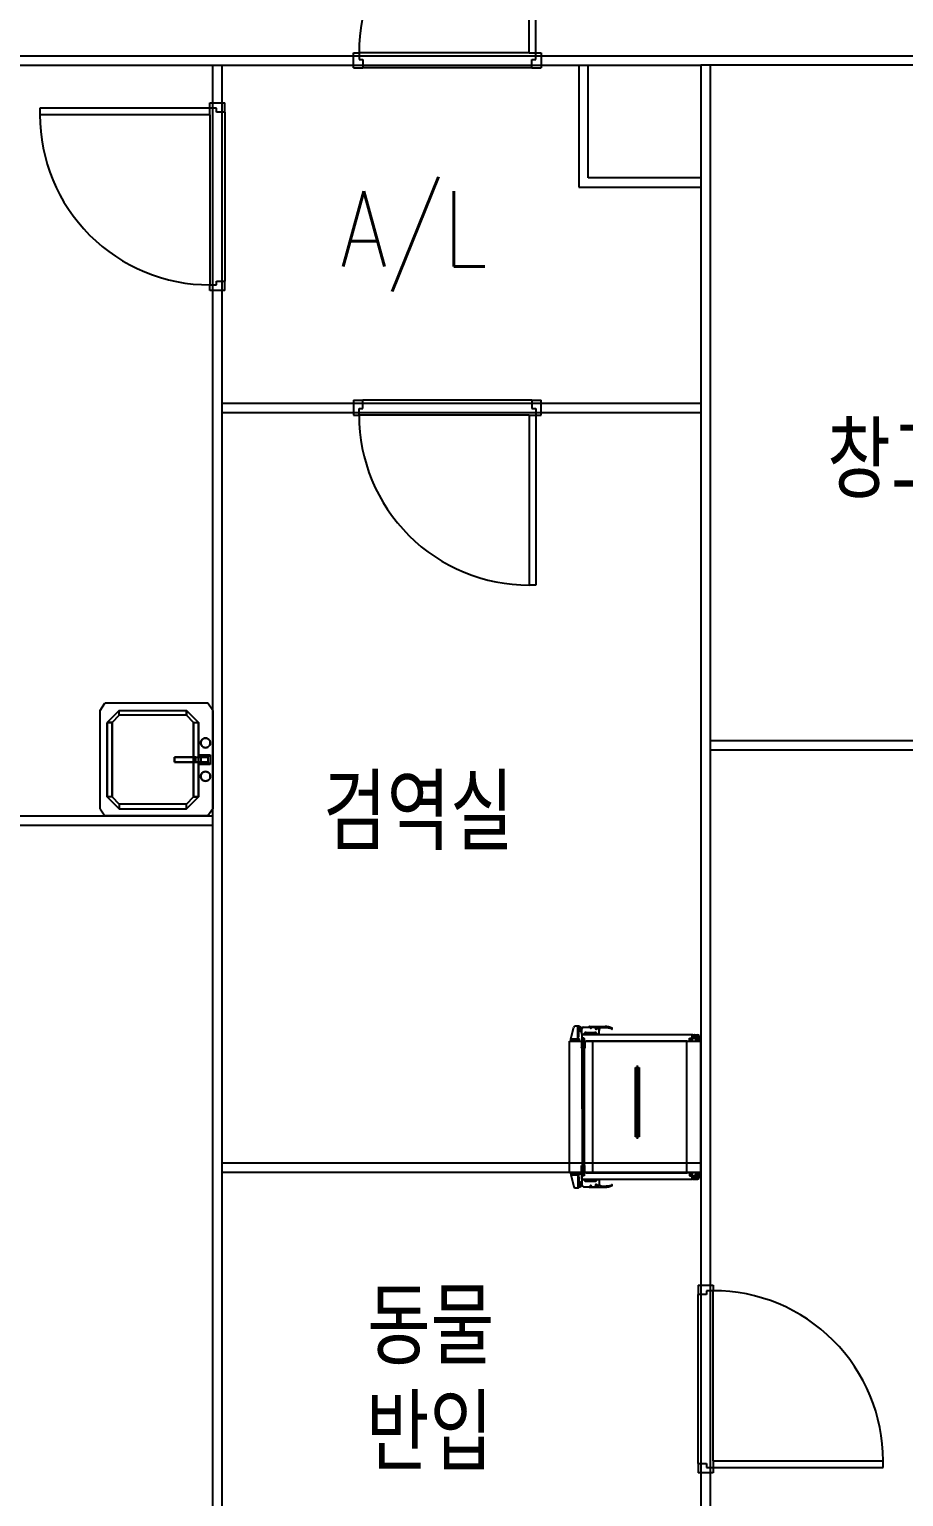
# Model space of a CAD drawing. Header units: millimetres. Extents: x 592430 to 684586, y -483905 to -416366.
# Drawn here: x 657756 to 662413, y -442585 to -434768 of the extents above; entities that cross this region are included whole.
import ezdxf

# ---------------------------------------------------------------- set-up
doc = ezdxf.new("R2010")
doc.units = ezdxf.units.MM
doc.header["$LTSCALE"] = 500
doc.layers.add('동물실', color=9, linetype='Continuous')
doc.styles.add('GHD', font='simple.shx', dxfattribs={"bigfont": 'whgtxt.shx'})

# ---------------------------------------------------------------- blocks, each defined once
blk = doc.blocks.new('SINK')
at = {"layer": '동물실'}
for p, q in [((0, 261.9), (25.4, 300)), ((0, 261.9), (0, -261.9)), ((25.4, 300), (574.6, 300)), ((76.4, 198.2), (140.1, 261.9)), ((140.1, 261.9), (76.4, 198.2)), ((140.1, 236.4), (101.8, 198.2)), ((101.8, 198.2), (140.1, 236.4)), ((498.2, 261.9), (140.1, 261.9)), ((140.1, 261.9), (140.1, 236.4)), ((498.2, 261.9), (140.1, 261.9)), ((140.1, 236.4), (140.1, 261.9)), ((140.1, 236.4), (498.2, 236.4)), ((140.1, 236.4), (498.2, 236.4)), ((498.2, 261.9), (561.9, 198.2)), ((498.2, 236.4), (498.2, 261.9)), ((498.2, 261.9), (561.9, 198.2)), ((498.2, 236.4), (498.2, 261.9)), ((498.2, 236.4), (536.4, 198.2)), ((536.4, 198.2), (498.2, 236.4)), ((600, 261.9), (574.6, 300)), ((600, -261.9), (600, 261.9)), ((76.4, -198.2), (76.4, 198.2)), ((101.8, 198.2), (76.4, 198.2)), ((76.4, 198.2), (76.4, -198.2)), ((101.8, 198.2), (76.4, 198.2)), ((101.8, 198.2), (101.8, -198.2)), ((101.8, -198.2), (101.8, 198.2)), ((536.4, -198.2), (536.4, 198.2)), ((561.9, 198.2), (536.4, 198.2)), ((536.4, 198.2), (536.4, -198.2)), ((536.4, 198.2), (561.9, 198.2)), ((561.9, 198.2), (561.9, -198.2)), ((561.9, -198.2), (561.9, 198.2)), ((12.8, 89.1), (13.6, 95.6)), ((13.6, 95.6), (12.8, 89.1)), ((12.8, 89.1), (13.6, 95.6)), ((13.6, 95.6), (12.8, 89.1)), ((13.6, 82.5), (12.8, 89.1)), ((12.8, 89.1), (13.6, 82.5)), ((13.6, 82.5), (12.8, 89.1)), ((12.8, 89.1), (13.6, 82.5)), ((13.6, 95.6), (16.2, 101.8)), ((16.2, 101.8), (13.6, 95.6)), ((13.6, 95.6), (16.2, 101.8)), ((16.2, 101.8), (13.6, 95.6)), ((16.2, 76.3), (13.6, 82.5)), ((13.6, 82.5), (16.2, 76.3)), ((16.2, 76.3), (13.6, 82.5)), ((13.6, 82.5), (16.2, 76.3)), ((16.2, 101.8), (20.2, 107.1)), ((20.2, 107.1), (16.2, 101.8)), ((16.2, 101.8), (20.2, 107.1)), ((20.2, 107.1), (16.2, 101.8)), ((20.2, 107.1), (25.4, 111.1)), ((25.4, 111.1), (20.2, 107.1)), ((20.2, 107.1), (25.4, 111.1)), ((25.4, 111.1), (20.2, 107.1)), ((25.4, 111.1), (31.6, 113.7)), ((31.6, 113.7), (25.4, 111.1)), ((25.4, 111.1), (31.6, 113.7)), ((31.6, 113.7), (25.4, 111.1)), ((31.6, 113.7), (38.2, 114.5)), ((38.2, 114.5), (31.6, 113.7)), ((31.6, 113.7), (38.2, 114.5)), ((38.2, 114.5), (31.6, 113.7)), ((38.2, 114.5), (44.8, 113.7)), ((44.8, 113.7), (38.2, 114.5)), ((38.2, 114.5), (44.8, 113.7)), ((44.8, 113.7), (38.2, 114.5)), ((44.8, 113.7), (51, 111.1)), ((51, 111.1), (44.8, 113.7)), ((44.8, 113.7), (51, 111.1)), ((51, 111.1), (44.8, 113.7)), ((51, 111.1), (56.2, 107.1)), ((56.2, 107.1), (51, 111.1)), ((51, 111.1), (56.2, 107.1)), ((56.2, 107.1), (51, 111.1)), ((56.2, 107.1), (60.2, 101.8)), ((60.2, 101.8), (56.2, 107.1)), ((56.2, 107.1), (60.2, 101.8)), ((60.2, 101.8), (56.2, 107.1)), ((60.2, 101.8), (62.8, 95.6)), ((62.8, 95.6), (60.2, 101.8)), ((60.2, 101.8), (62.8, 95.6)), ((62.8, 95.6), (60.2, 101.8)), ((62.8, 82.5), (60.2, 76.3)), ((60.2, 76.3), (62.8, 82.5)), ((62.8, 82.5), (60.2, 76.3)), ((60.2, 76.3), (62.8, 82.5)), ((62.8, 95.6), (63.6, 89.1)), ((63.6, 89.1), (62.8, 95.6)), ((62.8, 95.6), (63.6, 89.1)), ((63.6, 89.1), (62.8, 95.6)), ((63.6, 89.1), (62.8, 82.5)), ((62.8, 82.5), (63.6, 89.1)), ((63.6, 89.1), (62.8, 82.5)), ((62.8, 82.5), (63.6, 89.1)), ((25.4, 12.8), (12.8, 25.4)), ((12.8, 25.4), (12.8, -25.4)), ((76.4, 25.4), (12.8, 25.4)), ((25.4, 12.8), (12.8, 25.4)), ((20.2, 71.1), (16.2, 76.3)), ((16.2, 76.3), (20.2, 71.1)), ((20.2, 71.1), (16.2, 76.3)), ((16.2, 76.3), (20.2, 71.1)), ((25.4, 67.1), (20.2, 71.1)), ((20.2, 71.1), (25.4, 67.1)), ((25.4, 67.1), (20.2, 71.1)), ((20.2, 71.1), (25.4, 67.1)), ((31.6, 64.5), (25.4, 67.1)), ((25.4, 67.1), (31.6, 64.5)), ((31.6, 64.5), (25.4, 67.1)), ((25.4, 67.1), (31.6, 64.5)), ((25.4, 12.8), (25.4, -12.8)), ((89.1, 12.8), (25.4, 12.8)), ((25.4, 12.8), (25.4, -12.8)), ((25.4, 12.8), (63.6, 12.8)), ((89.1, 12.8), (25.4, 12.8)), ((38.2, 63.6), (31.6, 64.5)), ((31.6, 64.5), (38.2, 63.6)), ((38.2, 63.6), (31.6, 64.5)), ((31.6, 64.5), (38.2, 63.6)), ((38.2, 63.6), (44.8, 64.5)), ((44.8, 64.5), (38.2, 63.6)), ((38.2, 63.6), (44.8, 64.5)), ((44.8, 64.5), (38.2, 63.6)), ((51, 67.1), (44.8, 64.5)), ((44.8, 64.5), (51, 67.1)), ((51, 67.1), (44.8, 64.5)), ((44.8, 64.5), (51, 67.1)), ((56.2, 71.1), (51, 67.1)), ((51, 67.1), (56.2, 71.1)), ((56.2, 71.1), (51, 67.1)), ((51, 67.1), (56.2, 71.1)), ((60.2, 76.3), (56.2, 71.1)), ((56.2, 71.1), (60.2, 76.3)), ((60.2, 76.3), (56.2, 71.1)), ((56.2, 71.1), (60.2, 76.3)), ((76.4, 25.4), (63.6, 12.8)), ((63.6, 12.8), (76.4, 25.4)), ((63.6, 12.8), (63.6, -12.8)), ((101.8, 12.8), (63.6, 12.8)), ((63.6, 12.8), (63.6, -12.8)), ((101.8, 12.8), (63.6, 12.8)), ((76.4, -25.4), (76.4, 25.4)), ((89.1, 12.8), (203.6, 12.8)), ((89.1, -12.8), (89.1, 12.8)), ((89.1, -12.8), (89.1, 12.8)), ((89.1, 12.8), (101.8, 12.8)), ((101.8, 12.8), (89.1, 12.8)), ((89.1, 12.8), (203.6, 12.8)), ((101.8, 12.8), (203.6, 12.8)), ((101.8, 12.8), (101.8, -12.8)), ((101.8, -12.8), (101.8, 12.8)), ((203.6, 12.8), (101.8, 12.8)), ((203.6, 12.8), (203.6, -12.8)), ((203.6, 12.8), (203.6, -12.8)), ((203.6, -12.8), (203.6, 12.8)), ((203.6, 12.8), (203.6, -12.8)), ((25.4, -12.8), (12.8, -25.4)), ((25.4, -12.8), (12.8, -25.4)), ((12.8, -25.4), (76.4, -25.4)), ((13.6, -82.5), (16.2, -76.3)), ((16.2, -76.3), (13.6, -82.5)), ((13.6, -82.5), (16.2, -76.3)), ((16.2, -76.3), (13.6, -82.5)), ((16.2, -76.3), (20.2, -71.1)), ((20.2, -71.1), (16.2, -76.3)), ((16.2, -76.3), (20.2, -71.1)), ((20.2, -71.1), (16.2, -76.3)), ((20.2, -71.1), (25.4, -67.1)), ((25.4, -67.1), (20.2, -71.1)), ((20.2, -71.1), (25.4, -67.1)), ((25.4, -67.1), (20.2, -71.1)), ((25.4, -12.8), (89.1, -12.8)), ((25.4, -12.8), (63.6, -12.8)), ((89.1, -12.8), (25.4, -12.8)), ((25.4, -67.1), (31.6, -64.5)), ((31.6, -64.5), (25.4, -67.1)), ((25.4, -67.1), (31.6, -64.5)), ((31.6, -64.5), (25.4, -67.1)), ((31.6, -64.5), (38.2, -63.6)), ((38.2, -63.6), (31.6, -64.5)), ((31.6, -64.5), (38.2, -63.6)), ((38.2, -63.6), (31.6, -64.5)), ((38.2, -63.6), (44.8, -64.5)), ((44.8, -64.5), (38.2, -63.6)), ((38.2, -63.6), (44.8, -64.5)), ((44.8, -64.5), (38.2, -63.6)), ((44.8, -64.5), (51, -67.1)), ((51, -67.1), (44.8, -64.5)), ((44.8, -64.5), (51, -67.1)), ((51, -67.1), (44.8, -64.5)), ((51, -67.1), (56.2, -71.1)), ((56.2, -71.1), (51, -67.1)), ((51, -67.1), (56.2, -71.1)), ((56.2, -71.1), (51, -67.1)), ((56.2, -71.1), (60.2, -76.3)), ((60.2, -76.3), (56.2, -71.1)), ((56.2, -71.1), (60.2, -76.3)), ((60.2, -76.3), (56.2, -71.1)), ((60.2, -76.3), (62.8, -82.5)), ((62.8, -82.5), (60.2, -76.3)), ((60.2, -76.3), (62.8, -82.5)), ((62.8, -82.5), (60.2, -76.3)), ((63.6, -12.8), (76.4, -25.4)), ((76.4, -25.4), (63.6, -12.8)), ((63.6, -12.8), (101.8, -12.8)), ((63.6, -12.8), (101.8, -12.8)), ((203.6, -12.8), (89.1, -12.8)), ((101.8, -12.8), (89.1, -12.8)), ((89.1, -12.8), (203.6, -12.8)), ((101.8, -12.8), (89.1, -12.8)), ((203.6, -12.8), (101.8, -12.8)), ((203.6, -12.8), (101.8, -12.8)), ((12.8, -89.1), (13.6, -82.5)), ((13.6, -82.5), (12.8, -89.1)), ((12.8, -89.1), (13.6, -82.5)), ((13.6, -82.5), (12.8, -89.1)), ((13.6, -95.6), (12.8, -89.1)), ((12.8, -89.1), (13.6, -95.6)), ((13.6, -95.6), (12.8, -89.1)), ((12.8, -89.1), (13.6, -95.6)), ((16.2, -101.8), (13.6, -95.6)), ((13.6, -95.6), (16.2, -101.8)), ((16.2, -101.8), (13.6, -95.6)), ((13.6, -95.6), (16.2, -101.8)), ((20.2, -107.1), (16.2, -101.8)), ((16.2, -101.8), (20.2, -107.1)), ((20.2, -107.1), (16.2, -101.8)), ((16.2, -101.8), (20.2, -107.1)), ((25.4, -111.1), (20.2, -107.1)), ((20.2, -107.1), (25.4, -111.1)), ((25.4, -111.1), (20.2, -107.1)), ((20.2, -107.1), (25.4, -111.1)), ((31.6, -113.7), (25.4, -111.1)), ((25.4, -111.1), (31.6, -113.7)), ((31.6, -113.7), (25.4, -111.1)), ((25.4, -111.1), (31.6, -113.7)), ((38.2, -114.5), (31.6, -113.7)), ((31.6, -113.7), (38.2, -114.5)), ((38.2, -114.5), (31.6, -113.7)), ((31.6, -113.7), (38.2, -114.5)), ((44.8, -113.7), (38.2, -114.5)), ((38.2, -114.5), (44.8, -113.7)), ((44.8, -113.7), (38.2, -114.5)), ((38.2, -114.5), (44.8, -113.7)), ((51, -111.1), (44.8, -113.7)), ((44.8, -113.7), (51, -111.1)), ((51, -111.1), (44.8, -113.7)), ((44.8, -113.7), (51, -111.1)), ((56.2, -107.1), (51, -111.1)), ((51, -111.1), (56.2, -107.1)), ((56.2, -107.1), (51, -111.1)), ((51, -111.1), (56.2, -107.1)), ((60.2, -101.8), (56.2, -107.1)), ((56.2, -107.1), (60.2, -101.8)), ((60.2, -101.8), (56.2, -107.1)), ((56.2, -107.1), (60.2, -101.8)), ((62.8, -95.6), (60.2, -101.8)), ((60.2, -101.8), (62.8, -95.6)), ((62.8, -95.6), (60.2, -101.8)), ((60.2, -101.8), (62.8, -95.6)), ((62.8, -82.5), (63.6, -89.1)), ((62.8, -82.5), (63.6, -89.1)), ((63.6, -89.1), (62.8, -82.5)), ((62.8, -82.5), (63.6, -89.1)), ((63.6, -89.1), (62.8, -95.6)), ((62.8, -95.6), (63.6, -89.1)), ((63.6, -89.1), (62.8, -95.6)), ((62.8, -95.6), (63.6, -89.1)), ((140.1, -261.9), (76.4, -198.2)), ((76.4, -198.2), (101.8, -198.2)), ((76.4, -198.2), (140.1, -261.9)), ((101.8, -198.2), (76.4, -198.2)), ((101.8, -198.2), (140.1, -236.4)), ((140.1, -236.4), (101.8, -198.2)), ((561.9, -198.2), (498.2, -261.9)), ((498.2, -236.4), (536.4, -198.2)), ((498.2, -261.9), (561.9, -198.2)), ((536.4, -198.2), (498.2, -236.4)), ((536.4, -198.2), (561.9, -198.2)), ((536.4, -198.2), (561.9, -198.2)), ((0, -261.9), (25.4, -300)), ((25.4, -300), (574.6, -300)), ((140.1, -236.4), (498.2, -236.4)), ((140.1, -261.9), (140.1, -236.4)), ((140.1, -236.4), (498.2, -236.4)), ((140.1, -261.9), (140.1, -236.4)), ((498.2, -261.9), (140.1, -261.9)), ((498.2, -261.9), (140.1, -261.9)), ((498.2, -236.4), (498.2, -261.9)), ((498.2, -236.4), (498.2, -261.9)), ((600, -261.9), (574.6, -300))]:
    blk.add_line(p, q, dxfattribs=at)

msp = doc.modelspace()

# ---------------------------------------------------------------- linework, layer by layer
at = {"layer": '동물실', "color": 251}
for p, q in [((660418.2, -434893.5), (660418.2, -433988.2)), ((660453.4, -434893.5), (660453.4, -433988.2)), ((651482.8, -434908.5), (676532.8, -434908.5)), ((659482.8, -434893.5), (659512.1, -434893.5)), ((659482.8, -434973.5), (659482.8, -434893.5)), ((659482.8, -434958.5), (659482.8, -434908.5)), ((659512.1, -434893.5), (659512.1, -434929.3)), ((660418.2, -434893.5), (659512.1, -434893.5)), ((659512.1, -434929.3), (659532.6, -434929.3)), ((659512.1, -434929.3), (659532.6, -434929.3)), ((659532.6, -434929.3), (659532.6, -434973.5)), ((660418.2, -434893.5), (660453.4, -434893.5)), ((660432.9, -434929.3), (660453.4, -434929.3)), ((660432.9, -434973.5), (660432.9, -434929.3)), ((660453.4, -434893.5), (660482.8, -434893.5)), ((660453.4, -434929.3), (660453.4, -434893.5)), ((660482.8, -434893.5), (660482.8, -434973.5)), ((660482.8, -434908.5), (660482.8, -434958.5)), ((660482.8, -434908.5), (660482.8, -434958.5)), ((651432.8, -434958.5), (661332.8, -434958.5)), ((658732.8, -447248.5), (658732.8, -434958.5)), ((658782.8, -447248.5), (658782.8, -434958.5)), ((659482.8, -434973.5), (659532.6, -434973.5)), ((660432.9, -434973.5), (659532.6, -434973.5)), ((660432.9, -434973.5), (660482.8, -434973.5)), ((660682.8, -434958.5), (660682.8, -435608.5)), ((660732.8, -434958.5), (661332.8, -434958.5)), ((660732.8, -435558.5), (660732.8, -434958.5)), ((660732.8, -434958.5), (661332.8, -434958.5)), ((660732.8, -435558.5), (660732.8, -434958.5)), ((661082.8, -434958.5), (661082.8, -434958.5)), ((661132.8, -434958.5), (661132.8, -434958.5)), ((661132.8, -434958.5), (661132.8, -434958.5)), ((663832.8, -434958.5), (661332.8, -434958.5)), ((661332.8, -434958.5), (661332.8, -435558.5)), ((661382.8, -434958.5), (661382.8, -447408.5)), ((658717.8, -435187.8), (657812.5, -435187.8)), ((657812.5, -435187.8), (657812.5, -435223.1)), ((658717.8, -435187.8), (658717.8, -435158.5)), ((658717.8, -435158.5), (658797.8, -435158.5)), ((658753.6, -435187.8), (658717.8, -435187.8)), ((658717.8, -435223.1), (658717.8, -435187.8)), ((658732.8, -435158.5), (658782.8, -435158.5)), ((658732.8, -435158.5), (658782.8, -435158.5)), ((658753.6, -435208.3), (658753.6, -435187.8)), ((658797.8, -435208.3), (658797.8, -435158.5)), ((658717.8, -435223.1), (657812.5, -435223.1)), ((658717.8, -435223.1), (658717.8, -436129.1)), ((658797.8, -435208.3), (658753.6, -435208.3)), ((658797.8, -435208.3), (658797.8, -436108.6)), ((661332.8, -435558.5), (660732.8, -435558.5)), ((661332.8, -435558.5), (660732.8, -435558.5)), ((661332.8, -435558.5), (661332.8, -447408.5)), ((660682.8, -435608.5), (661332.8, -435608.5)), ((658753.6, -436108.6), (658797.8, -436108.6)), ((658753.6, -436129.1), (658753.6, -436108.6)), ((658753.6, -436129.1), (658753.6, -436108.6)), ((658797.8, -436158.5), (658797.8, -436108.6)), ((658717.8, -436129.1), (658753.6, -436129.1)), ((658717.8, -436158.5), (658717.8, -436129.1)), ((658797.8, -436158.5), (658717.8, -436158.5)), ((658782.8, -436158.5), (658732.8, -436158.5)), ((659482.8, -436743.5), (659482.8, -436823.5)), ((659482.8, -436743.5), (659532.6, -436743.5)), ((659532.6, -436787.6), (659532.6, -436743.5)), ((660432.9, -436743.5), (659532.6, -436743.5)), ((660432.9, -436743.5), (660432.9, -436787.6)), ((660432.9, -436743.5), (660482.8, -436743.5)), ((660482.8, -436823.5), (660482.8, -436743.5)), ((658782.8, -436758.5), (661332.8, -436758.5)), ((658782.8, -436808.5), (661332.8, -436808.5)), ((659482.8, -436758.5), (659482.8, -436808.5)), ((659482.8, -436823.5), (659512.1, -436823.5)), ((659512.1, -436787.6), (659532.6, -436787.6)), ((659512.1, -436823.5), (659512.1, -436787.6)), ((659512.1, -436787.6), (659532.6, -436787.6)), ((660418.2, -436823.5), (659512.1, -436823.5)), ((660418.2, -436823.5), (660418.2, -437728.7)), ((660418.2, -436823.5), (660453.4, -436823.5)), ((660432.9, -436787.6), (660453.4, -436787.6)), ((660453.4, -436787.6), (660453.4, -436823.5)), ((660453.4, -436823.5), (660482.8, -436823.5)), ((660453.4, -436823.5), (660453.4, -437728.7)), ((660482.8, -436808.5), (660482.8, -436758.5)), ((660482.8, -436808.5), (660482.8, -436758.5)), ((660453.4, -437728.7), (660418.2, -437728.7)), ((661332.8, -438583.5), (661332.8, -447408.5)), ((663832.8, -438558.5), (661382.8, -438558.5)), ((663832.8, -438608.5), (661382.8, -438608.5)), ((655332.8, -438958.5), (658732.8, -438958.5)), ((655332.8, -439008.5), (658732.8, -439008.5)), ((660639.4, -440145.9), (660655.7, -440084.2)), ((660662.6, -440077.3), (660678.1, -440077.3)), ((660678.1, -440146.2), (660678.1, -440077.3)), ((660678.1, -440092.4), (660678.1, -440078.2)), ((660679, -440077.4), (660680.6, -440077.4)), ((660679, -440093.3), (660689.4, -440093.3)), ((660681.1, -440077.4), (660692.2, -440084.8)), ((660682.8, -440137.7), (660682.8, -440093.3)), ((660687.5, -440095.9), (660687.5, -440099.7)), ((660698.8, -440095.9), (660687.5, -440095.9)), ((660698.8, -440120.7), (660698.8, -440092.4)), ((660698.8, -440110.1), (660698.8, -440110.1)), ((660708.3, -440083), (660780.9, -440083)), ((660721.5, -440112.2), (660767.7, -440112.2)), ((660727.2, -440114.1), (660725.3, -440112.2)), ((660729, -440123.1), (660729, -440110.1)), ((660730.9, -440114.1), (660732.8, -440112.2)), ((660739.4, -440080.1), (660822.3, -440080.1)), ((660743.2, -440087.7), (660750.7, -440087.7)), ((660747, -440083.9), (660747, -440091.4)), ((660761.1, -440114.1), (660759.2, -440112.2)), ((660763, -440123.1), (660763, -440110.1)), ((660764.9, -440114.1), (660766.8, -440112.2)), ((660769.6, -440092.4), (660780.9, -440092.4)), ((660775.3, -440086.7), (660775.3, -440098.1)), ((660790.4, -440120.7), (660790.4, -440092.4)), ((660839.2, -440087.8), (660854.2, -440090.8)), ((660854.2, -440090.8), (660859.4, -440091.5)), ((660860.4, -440090.4), (660860.3, -440089.9)), ((660632.8, -440158.5), (661332.8, -440158.5)), ((660632.8, -440858.5), (660632.8, -440158.5)), ((660639.4, -440146.2), (660685.6, -440146.2)), ((660639.4, -440157.4), (660639.4, -440146.3)), ((660639.4, -440157.4), (660685.6, -440157.4)), ((660646.9, -440149), (660644.1, -440146.2)), ((660646.9, -440149), (660650.7, -440149)), ((660646.9, -440157.4), (660646.9, -440149)), ((660648.8, -440160.8), (660648.8, -440143.2)), ((660650.7, -440149), (660653.5, -440146.2)), ((660650.7, -440157.4), (660650.7, -440149)), ((660666.7, -440157.4), (660666.7, -440146.2)), ((660674.3, -440149.1), (660671.5, -440146.3)), ((660674.3, -440149.1), (660678.1, -440149.1)), ((660674.3, -440157.4), (660674.3, -440149.1)), ((660676.2, -440160.4), (660676.2, -440143.2)), ((660678.1, -440137.7), (660682.8, -440137.7)), ((660678.1, -440149.1), (660680.9, -440146.3)), ((660678.1, -440157.4), (660678.1, -440149.1)), ((660685.6, -440157.4), (660685.6, -440146.2)), ((660696.4, -440196.2), (660715.3, -440158.5)), ((660696.4, -440158.5), (660715.3, -440196.2)), ((660696.4, -440158.5), (660696.4, -440196.2)), ((660698.8, -440120.7), (660790.4, -440120.7)), ((660698.8, -440123.5), (661285.6, -440123.5)), ((660698.8, -440123.5), (660698.8, -440156.6)), ((660711.9, -440141.7), (660698.8, -440141.7)), ((660700, -440156.6), (660698.8, -440156.6)), ((660700, -440157.9), (660700, -440143.3)), ((660700, -440143.3), (660710.6, -440143.3)), ((660710.6, -440157.9), (660700, -440157.9)), ((660700.5, -440150.6), (660700.2, -440150.5)), ((660700.5, -440150.6), (660700.2, -440150.9)), ((660700.4, -440145.1), (660700.4, -440145.1)), ((660700.4, -440157), (660700.4, -440157)), ((660700.7, -440154.4), (660700.5, -440155)), ((660701.2, -440154.7), (660700.5, -440155)), ((660701.2, -440154.7), (660700.7, -440154.4)), ((660700.7, -440158.5), (660719.6, -440158.5)), ((660700.7, -440158.5), (660719.6, -440158.5)), ((660700.8, -440151.4), (660700.8, -440151.4)), ((660701.2, -440147), (660701.2, -440147)), ((660701.8, -440157.7), (660701.2, -440157.6)), ((660701.2, -440157.6), (660701.3, -440157.9)), ((660701.3, -440148.4), (660701.3, -440148.4)), ((660701.3, -440153.1), (660701.3, -440153.1)), ((660701.4, -440144.9), (660701.4, -440144.9)), ((660701.8, -440157.7), (660701.6, -440157.9)), ((660702.3, -440155), (660702.3, -440155)), ((660702.5, -440156.9), (660702.5, -440156.9)), ((660703, -440147.6), (660702.8, -440148.1)), ((660703.5, -440147.9), (660702.8, -440148.1)), ((660703.5, -440147.9), (660703, -440147.6)), ((660703.3, -440143.3), (660703.2, -440143.4)), ((660703.2, -440143.3), (660703.2, -440143.4)), ((660703.2, -440148.3), (660703.2, -440148.3)), ((660703.8, -440144.6), (660703.8, -440144.6)), ((660704, -440148.4), (660704, -440148.4)), ((660704.3, -440153.3), (660704.4, -440154.2)), ((660705.2, -440153.4), (660704.3, -440153.3)), ((660705.2, -440153.4), (660704.4, -440154.2)), ((660704.6, -440157.4), (660704.6, -440157.4)), ((660704.7, -440154.2), (660704.7, -440154.2)), ((660704.8, -440151.1), (660704.8, -440151.1)), ((660704.8, -440151.3), (660704.8, -440151.3)), ((660704.9, -440147.9), (660704.9, -440147.9)), ((660705, -440143.5), (660705, -440143.5)), ((660705.1, -440144.8), (660705.1, -440144.8)), ((660706, -440144), (660705.4, -440144)), ((660705.4, -440144), (660705.5, -440144.6)), ((660706, -440144), (660705.5, -440144.6)), ((660705.8, -440198.5), (660705.8, -440154.9)), ((660705.9, -440144.1), (660705.9, -440144.1)), ((660705.9, -440154.5), (660705.9, -440154.5)), ((660705.9, -440156.1), (660705.9, -440156.1)), ((660706.2, -440147.3), (660706.2, -440147.3)), ((660706.3, -440150.4), (660706.3, -440150.4)), ((660706.4, -440153.4), (660706.4, -440153.4)), ((660707.3, -440151.1), (660706.7, -440151.1)), ((660706.7, -440151.1), (660706.8, -440151.7)), ((660707.3, -440151.1), (660706.8, -440151.7)), ((660707.3, -440147.6), (660707.3, -440147.6)), ((660707.5, -440157.1), (660707.5, -440157.1)), ((660708.2, -440148.5), (660708.2, -440148.5)), ((660708.2, -440154.2), (660708.2, -440154.2)), ((660708.4, -440150.8), (660708.4, -440150.8)), ((660708.7, -440151.4), (660708.5, -440151.9)), ((660709.1, -440151.7), (660708.5, -440151.9)), ((660709.1, -440151.7), (660708.7, -440151.4)), ((660709.4, -440156.8), (660709.4, -440156.8)), ((660709.5, -440147.4), (660709.5, -440147.4)), ((660709.5, -440153.6), (660709.5, -440153.6)), ((660709.6, -440150.5), (660709.6, -440150.5)), ((660709.7, -440143.8), (660709.7, -440143.8)), ((660709.7, -440147.3), (660709.7, -440147.3)), ((660709.8, -440144.2), (660709.8, -440144.2)), ((660710.1, -440143.7), (660710.1, -440143.7)), ((660710.6, -440143.3), (660710.6, -440157.9)), ((660710.7, -440150.5), (660710.7, -440150.5)), ((660710.8, -440145), (660710.8, -440145.1)), ((660710.8, -440145.1), (660710.8, -440145.1)), ((660711.9, -440156.5), (660711.9, -440141.7)), ((660715.3, -440158.5), (660715.3, -440196.2)), ((660722.4, -440156.6), (661259.8, -440156.6)), ((660727.2, -440114.1), (660730.9, -440114.1)), ((660727.2, -440120.7), (660727.2, -440114.1)), ((660730.9, -440120.7), (660730.9, -440114.1)), ((660757.8, -440858.5), (660757.8, -440158.5)), ((660761.1, -440114.1), (660764.9, -440114.1)), ((660761.1, -440120.7), (660761.1, -440114.1)), ((660764.9, -440120.7), (660764.9, -440114.1)), ((661257.8, -440858.5), (661257.8, -440158.5)), ((661272.5, -440156.5), (661272.5, -440141.7)), ((661272.5, -440141.7), (661285.6, -440141.7)), ((661273.8, -440143.3), (661273.8, -440157.9)), ((661284.4, -440143.3), (661273.8, -440143.3)), ((661273.8, -440145), (661273.9, -440145.1)), ((661273.8, -440145.1), (661273.9, -440145.1)), ((661273.8, -440157.9), (661284.4, -440157.9)), ((661273.9, -440150.5), (661273.9, -440150.5)), ((661274.5, -440143.7), (661274.5, -440143.7)), ((661274.8, -440144.2), (661274.8, -440144.2)), ((661274.9, -440143.8), (661274.9, -440143.8)), ((661274.9, -440147.3), (661274.9, -440147.3)), ((661275, -440150.5), (661275, -440150.5)), ((661275.1, -440147.4), (661275.1, -440147.4)), ((661275.1, -440153.6), (661275.1, -440153.6)), ((661275.3, -440156.8), (661275.3, -440156.8)), ((661275.5, -440151.7), (661276, -440151.4)), ((661275.5, -440151.7), (661276.2, -440151.9)), ((661276, -440151.4), (661276.2, -440151.9)), ((661276.3, -440150.8), (661276.3, -440150.8)), ((661276.4, -440148.5), (661276.4, -440148.5)), ((661276.4, -440154.2), (661276.4, -440154.2)), ((661277.1, -440157.1), (661277.1, -440157.1)), ((661277.4, -440147.6), (661277.4, -440147.6)), ((661277.4, -440151.1), (661277.8, -440151.7)), ((661277.4, -440151.1), (661277.9, -440151.1)), ((661277.9, -440151.1), (661277.8, -440151.7)), ((661278.3, -440153.4), (661278.3, -440153.4)), ((661278.4, -440147.3), (661278.4, -440147.3)), ((661278.4, -440150.4), (661278.4, -440150.4)), ((661278.7, -440144), (661279.1, -440144.6)), ((661278.7, -440144), (661279.2, -440144)), ((661278.7, -440144.1), (661278.7, -440144.1)), ((661278.7, -440154.5), (661278.7, -440154.5)), ((661278.7, -440156.1), (661278.7, -440156.1)), ((661279.2, -440144), (661279.1, -440144.6)), ((661279.5, -440153.4), (661280.3, -440153.3)), ((661279.5, -440153.4), (661280.2, -440154.2)), ((661279.6, -440143.5), (661279.6, -440143.5)), ((661279.6, -440144.8), (661279.6, -440144.8)), ((661279.7, -440147.9), (661279.7, -440147.9)), ((661279.8, -440151.1), (661279.8, -440151.1)), ((661279.8, -440151.3), (661279.8, -440151.3)), ((661279.9, -440154.2), (661279.9, -440154.2)), ((661280, -440157.4), (661280, -440157.4)), ((661280.3, -440153.3), (661280.2, -440154.2)), ((661280.6, -440148.4), (661280.6, -440148.4)), ((661280.8, -440144.6), (661280.8, -440144.6)), ((661281.1, -440147.9), (661281.6, -440147.6)), ((661281.1, -440147.9), (661281.8, -440148.1)), ((661281.3, -440143.3), (661281.4, -440143.4)), ((661281.5, -440143.3), (661281.4, -440143.4)), ((661281.5, -440148.3), (661281.5, -440148.3)), ((661281.6, -440147.6), (661281.8, -440148.1)), ((661282.1, -440156.9), (661282.1, -440156.9)), ((661282.3, -440155), (661282.3, -440155)), ((661282.8, -440157.7), (661283.4, -440157.6)), ((661282.8, -440157.7), (661283, -440157.9)), ((661283.2, -440144.9), (661283.2, -440144.9)), ((661283.3, -440148.4), (661283.3, -440148.4)), ((661283.3, -440153.1), (661283.3, -440153.1)), ((661283.4, -440157.6), (661283.3, -440157.9)), ((661283.4, -440154.7), (661283.9, -440154.4)), ((661283.4, -440154.7), (661284.1, -440155)), ((661283.5, -440147), (661283.5, -440147)), ((661283.9, -440151.4), (661283.9, -440151.4)), ((661283.9, -440154.4), (661284.1, -440155)), ((661284.1, -440150.6), (661284.4, -440150.5)), ((661284.1, -440150.6), (661284.4, -440150.9)), ((661284.2, -440145.1), (661284.2, -440145.1)), ((661284.2, -440157), (661284.2, -440157)), ((661284.4, -440157.9), (661284.4, -440143.3)), ((661284.4, -440156.6), (661285.6, -440156.6)), ((661285.6, -440123.5), (661285.6, -440156.6)), ((661286.6, -440140), (661286.6, -440126.8)), ((661294.2, -440131.1), (661286.6, -440131.1)), ((661301.8, -440133.4), (661286.6, -440133.4)), ((661294.2, -440135.8), (661286.6, -440135.8)), ((661289.5, -440124), (661314.9, -440124)), ((661289.5, -440142.9), (661314.9, -440142.9)), ((661294.2, -440145.7), (661294.2, -440121.6)), ((661294.2, -440131.1), (661296.1, -440128.7)), ((661294.2, -440135.8), (661294.2, -440131.1)), ((661294.2, -440135.8), (661296.1, -440138.2)), ((661296.1, -440138.2), (661296.1, -440128.7)), ((661300.8, -440128.7), (661296.1, -440128.7)), ((661300.8, -440138.2), (661296.1, -440138.2)), ((661300.8, -440140), (661300.8, -440126.8)), ((661300.8, -440127.8), (661300.8, -440138.2)), ((661300.8, -440139.1), (661300.8, -440128.7)), ((661313.1, -440133.4), (661304.6, -440133.4)), ((661305.5, -440133.4), (661305.5, -440142.8)), ((661305.5, -440142.8), (661305.5, -440150.4)), ((661305.5, -440154.2), (661305.5, -440150.4)), ((661308.3, -440147.6), (661321.5, -440147.6)), ((661308.3, -440157), (661321.5, -440157)), ((661310.2, -440147.6), (661310.2, -440152.3)), ((661310.2, -440152.3), (661319.7, -440152.3)), ((661312.6, -440154.2), (661310.2, -440152.3)), ((661312.6, -440154.2), (661317.3, -440154.2)), ((661312.6, -440154.2), (661312.6, -440157)), ((661314, -440133.4), (661315.9, -440133.4)), ((661314.9, -440131.5), (661314.9, -440123.1)), ((661314.9, -440124), (661314.9, -440124)), ((661314.9, -440132.5), (661314.9, -440134.4)), ((661314.9, -440135.3), (661314.9, -440143.8)), ((661314.9, -440146.6), (661314.9, -440158.2)), ((661316.8, -440133.4), (661325.3, -440133.4)), ((661317.3, -440154.2), (661319.7, -440152.3)), ((661317.3, -440154.2), (661317.3, -440157)), ((661319.7, -440147.6), (661319.7, -440152.3)), ((661324.4, -440150.4), (661324.4, -440133.4)), ((661324.4, -440133.4), (661324.4, -440133.4)), ((661324.4, -440154.2), (661324.4, -440150.4)), ((661332.8, -440858.5), (661332.8, -440158.5)), ((660696.4, -440196.2), (660715.3, -440196.2)), ((660701, -440196.2), (660701, -440820.7)), ((660701, -440518.7), (660701, -440196.2)), ((660710.6, -440196.2), (660710.6, -440820.7)), ((660710.6, -440518.7), (660710.6, -440196.2)), ((660985.2, -440668.3), (660985.2, -440298.6)), ((660985.2, -440298.6), (661003.7, -440298.6)), ((660985.2, -440311.5), (661003.7, -440311.5)), ((660988.4, -440652.2), (660988.4, -440314.7)), ((660988.4, -440314.7), (661000.5, -440314.7)), ((660994.4, -440678.9), (660994.4, -440288)), ((661000.5, -440314.7), (661000.5, -440652.2)), ((661003.7, -440298.6), (661003.7, -440668.3)), ((661003.7, -440655.4), (660985.2, -440655.4)), ((661000.5, -440652.2), (660988.4, -440652.2)), ((661003.7, -440668.3), (660985.2, -440668.3)), ((661332.8, -440808.5), (658782.8, -440808.5)), ((661332.8, -440858.5), (658782.8, -440858.5)), ((660632.8, -440858.5), (661332.8, -440858.5)), ((660639.4, -440859.5), (660685.6, -440859.5)), ((660639.4, -440859.5), (660639.4, -440870.6)), ((660639.4, -440870.7), (660685.6, -440870.7)), ((660639.4, -440871), (660655.7, -440932.7)), ((660646.9, -440867.9), (660644.1, -440870.7)), ((660646.9, -440859.5), (660646.9, -440867.9)), ((660646.9, -440867.9), (660650.7, -440867.9)), ((660648.8, -440856.1), (660648.8, -440873.7)), ((660650.7, -440859.5), (660650.7, -440867.9)), ((660650.7, -440867.9), (660653.5, -440870.7)), ((660666.7, -440859.5), (660666.7, -440870.7)), ((660674.3, -440867.8), (660671.5, -440870.6)), ((660674.3, -440859.5), (660674.3, -440867.8)), ((660674.3, -440867.8), (660678.1, -440867.8)), ((660676.2, -440856.5), (660676.2, -440873.7)), ((660678.1, -440859.5), (660678.1, -440867.8)), ((660678.1, -440867.8), (660680.9, -440870.6)), ((660678.1, -440870.7), (660678.1, -440939.6)), ((660678.1, -440879.2), (660682.8, -440879.2)), ((660682.8, -440879.2), (660682.8, -440923.6)), ((660685.6, -440859.5), (660685.6, -440870.7)), ((660696.4, -440858.5), (660696.4, -440820.7)), ((660696.4, -440820.7), (660715.3, -440858.5)), ((660696.4, -440858.5), (660715.3, -440820.7)), ((660696.4, -440820.7), (660715.3, -440820.7)), ((660698.8, -440893.4), (660698.8, -440860.3)), ((660700, -440860.3), (660698.8, -440860.3)), ((660698.8, -440861.3), (660698.8, -440893.4)), ((660711.9, -440875.2), (660698.8, -440875.2)), ((660698.8, -440893.4), (661285.6, -440893.4)), ((660699.9, -440866.1), (660699.6, -440865.8)), ((660699.9, -440866.1), (660699.6, -440866.2)), ((660699.8, -440859.7), (660699.8, -440859.7)), ((660699.8, -440871.6), (660699.8, -440871.6)), ((660700.6, -440862), (660699.9, -440861.7)), ((660700.1, -440862.3), (660699.9, -440861.7)), ((660710.6, -440859), (660700, -440859)), ((660700, -440859), (660700, -440873.6)), ((660700, -440873.6), (660710.6, -440873.6)), ((660700.6, -440862), (660700.1, -440862.3)), ((660700.2, -440865.3), (660700.2, -440865.3)), ((660700.6, -440859.1), (660700.7, -440858.8)), ((660701.2, -440859), (660700.6, -440859.1)), ((660700.6, -440869.6), (660700.6, -440869.6)), ((660700.7, -440858.5), (660719.6, -440858.5)), ((660700.7, -440863.6), (660700.7, -440863.6)), ((660700.7, -440868.3), (660700.7, -440868.3)), ((660700.8, -440871.7), (660700.8, -440871.7)), ((660701.2, -440859), (660701, -440858.8)), ((660701.7, -440861.7), (660701.7, -440861.7)), ((660701.9, -440859.8), (660701.9, -440859.8)), ((660702.9, -440868.8), (660702.2, -440868.6)), ((660702.4, -440869.1), (660702.2, -440868.6)), ((660702.9, -440868.8), (660702.4, -440869.1)), ((660702.5, -440868.4), (660702.5, -440868.4)), ((660702.7, -440873.4), (660702.6, -440873.3)), ((660702.6, -440873.4), (660702.6, -440873.3)), ((660703.2, -440872.1), (660703.2, -440872.1)), ((660703.4, -440868.3), (660703.4, -440868.3)), ((660703.7, -440863.4), (660703.8, -440862.5)), ((660704.6, -440863.3), (660703.7, -440863.4)), ((660704.6, -440863.3), (660703.8, -440862.5)), ((660704, -440859.3), (660704, -440859.3)), ((660704.1, -440862.5), (660704.1, -440862.5)), ((660704.2, -440865.4), (660704.2, -440865.4)), ((660704.2, -440865.6), (660704.2, -440865.6)), ((660704.3, -440868.8), (660704.3, -440868.8)), ((660704.4, -440871.9), (660704.4, -440871.9)), ((660704.4, -440873.2), (660704.4, -440873.2)), ((660704.8, -440872.7), (660704.9, -440872.1)), ((660705.3, -440872.6), (660704.8, -440872.7)), ((660705.3, -440872.6), (660704.9, -440872.1)), ((660705.3, -440860.6), (660705.3, -440860.6)), ((660705.3, -440862.1), (660705.3, -440862.1)), ((660705.3, -440872.6), (660705.3, -440872.6)), ((660705.6, -440869.4), (660705.6, -440869.4)), ((660705.7, -440863.3), (660705.7, -440863.3)), ((660705.7, -440866.3), (660705.7, -440866.3)), ((660705.8, -440818.4), (660705.8, -440862)), ((660706.1, -440865.6), (660706.2, -440865)), ((660706.7, -440865.5), (660706.1, -440865.6)), ((660706.7, -440865.5), (660706.2, -440865)), ((660706.7, -440869.1), (660706.7, -440869.1)), ((660706.9, -440859.6), (660706.9, -440859.6)), ((660707.6, -440862.5), (660707.6, -440862.5)), ((660707.6, -440868.2), (660707.6, -440868.2)), ((660707.7, -440865.9), (660707.7, -440865.9)), ((660708.5, -440865), (660707.9, -440864.8)), ((660708, -440865.3), (660707.9, -440864.8)), ((660708.5, -440865), (660708, -440865.3)), ((660708.7, -440859.9), (660708.7, -440859.9)), ((660708.9, -440863.1), (660708.9, -440863.1)), ((660708.9, -440869.3), (660708.9, -440869.3)), ((660709, -440866.2), (660709, -440866.2)), ((660709.1, -440869.4), (660709.1, -440869.4)), ((660709.1, -440872.8), (660709.1, -440872.8)), ((660709.2, -440872.5), (660709.2, -440872.5)), ((660709.5, -440873), (660709.5, -440873)), ((660710.1, -440866.2), (660710.1, -440866.2)), ((660710.2, -440871.6), (660710.1, -440871.6)), ((660710.2, -440871.7), (660710.1, -440871.6)), ((660710.6, -440873.6), (660710.6, -440859)), ((660711.9, -440860.4), (660711.9, -440875.2)), ((660715.3, -440858.5), (660715.3, -440820.7)), ((660722.4, -440860.3), (661259.8, -440860.3)), ((660729, -440893.8), (660729, -440906.8)), ((660763, -440893.8), (660763, -440906.8)), ((661272.5, -440860.4), (661272.5, -440875.2)), ((661272.5, -440875.2), (661285.6, -440875.2)), ((661273.8, -440859), (661284.4, -440859)), ((661273.8, -440873.6), (661273.8, -440859)), ((661273.8, -440871.9), (661273.9, -440871.9)), ((661273.8, -440872), (661273.9, -440871.9)), ((661284.4, -440873.6), (661273.8, -440873.6)), ((661273.9, -440866.5), (661273.9, -440866.5)), ((661274.5, -440873.3), (661274.5, -440873.3)), ((661274.8, -440872.8), (661274.8, -440872.8)), ((661274.9, -440869.7), (661274.9, -440869.7)), ((661274.9, -440873.1), (661274.9, -440873.1)), ((661275, -440866.5), (661275, -440866.5)), ((661275.1, -440863.4), (661275.1, -440863.4)), ((661275.1, -440869.6), (661275.1, -440869.6)), ((661275.3, -440860.2), (661275.3, -440860.2)), ((661275.5, -440865.3), (661276.2, -440865.1)), ((661275.5, -440865.3), (661276, -440865.6)), ((661276, -440865.6), (661276.2, -440865.1)), ((661276.3, -440866.2), (661276.3, -440866.2)), ((661276.4, -440862.8), (661276.4, -440862.8)), ((661276.4, -440868.5), (661276.4, -440868.5)), ((661277.1, -440859.9), (661277.1, -440859.9)), ((661277.4, -440865.8), (661277.8, -440865.3)), ((661277.4, -440865.8), (661277.9, -440865.9)), ((661277.4, -440869.4), (661277.4, -440869.4)), ((661277.9, -440865.9), (661277.8, -440865.3)), ((661278.3, -440863.6), (661278.3, -440863.6)), ((661278.4, -440866.6), (661278.4, -440866.6)), ((661278.4, -440869.7), (661278.4, -440869.7)), ((661278.7, -440860.9), (661278.7, -440860.9)), ((661278.7, -440862.4), (661278.7, -440862.4)), ((661278.7, -440872.9), (661279.1, -440872.4)), ((661278.7, -440872.9), (661279.2, -440873)), ((661278.7, -440872.9), (661278.7, -440872.9)), ((661279.2, -440873), (661279.1, -440872.4)), ((661279.5, -440863.6), (661280.2, -440862.8)), ((661279.5, -440863.6), (661280.3, -440863.7)), ((661279.6, -440872.2), (661279.6, -440872.2)), ((661279.6, -440873.5), (661279.6, -440873.5)), ((661279.7, -440869.1), (661279.7, -440869.1)), ((661279.8, -440865.7), (661279.8, -440865.7)), ((661279.8, -440865.9), (661279.8, -440865.9)), ((661279.9, -440862.8), (661279.9, -440862.8)), ((661280, -440859.6), (661280, -440859.6)), ((661280.3, -440863.7), (661280.2, -440862.8)), ((661280.6, -440868.6), (661280.6, -440868.6)), ((661280.8, -440872.4), (661280.8, -440872.4)), ((661281.1, -440869.1), (661281.8, -440868.9)), ((661281.1, -440869.1), (661281.6, -440869.4)), ((661281.3, -440873.7), (661281.4, -440873.6)), ((661281.5, -440873.7), (661281.4, -440873.6)), ((661281.5, -440868.7), (661281.5, -440868.7)), ((661281.6, -440869.4), (661281.8, -440868.9)), ((661282.1, -440860.1), (661282.1, -440860.1)), ((661282.3, -440862), (661282.3, -440862)), ((661282.8, -440859.3), (661283, -440859.1)), ((661282.8, -440859.3), (661283.4, -440859.4)), ((661283.2, -440872.1), (661283.2, -440872.1)), ((661283.4, -440859.4), (661283.3, -440859.1)), ((661283.3, -440863.9), (661283.3, -440863.9)), ((661283.3, -440868.6), (661283.3, -440868.6)), ((661283.4, -440862.3), (661284.1, -440862)), ((661283.4, -440862.3), (661283.9, -440862.6)), ((661283.5, -440869.9), (661283.5, -440869.9)), ((661283.9, -440862.6), (661284.1, -440862)), ((661283.9, -440865.6), (661283.9, -440865.6)), ((661284.1, -440866.4), (661284.4, -440866.1)), ((661284.1, -440866.4), (661284.4, -440866.5)), ((661284.2, -440860), (661284.2, -440860)), ((661284.2, -440871.9), (661284.2, -440871.9)), ((661284.4, -440859), (661284.4, -440873.6)), ((661284.4, -440860.3), (661285.6, -440860.3)), ((661285.6, -440893.4), (661285.6, -440860.3)), ((661286.6, -440876.9), (661286.6, -440890.1)), ((661294.2, -440881.1), (661286.6, -440881.1)), ((661301.8, -440883.5), (661286.6, -440883.5)), ((661294.2, -440885.8), (661286.6, -440885.8)), ((661289.5, -440874), (661314.9, -440874)), ((661289.5, -440892.9), (661314.9, -440892.9)), ((661294.2, -440871.2), (661294.2, -440895.3)), ((661294.2, -440881.1), (661296.1, -440878.8)), ((661294.2, -440881.1), (661294.2, -440885.8)), ((661294.2, -440885.8), (661296.1, -440888.2)), ((661296.1, -440878.8), (661296.1, -440888.2)), ((661300.8, -440878.8), (661296.1, -440878.8)), ((661300.8, -440888.2), (661296.1, -440888.2)), ((661300.8, -440876.9), (661300.8, -440890.1)), ((661300.8, -440877.8), (661300.8, -440888.2)), ((661300.8, -440889.1), (661300.8, -440878.8)), ((661313.1, -440883.5), (661304.6, -440883.5)), ((661305.5, -440862.7), (661305.5, -440866.5)), ((661305.5, -440874.1), (661305.5, -440866.5)), ((661305.5, -440883.5), (661305.5, -440874.1)), ((661308.3, -440859.9), (661321.5, -440859.9)), ((661308.3, -440869.3), (661321.5, -440869.3)), ((661312.6, -440862.7), (661310.2, -440864.6)), ((661310.2, -440864.6), (661319.7, -440864.6)), ((661310.2, -440869.3), (661310.2, -440864.6)), ((661312.6, -440862.7), (661312.6, -440859.9)), ((661312.6, -440862.7), (661317.3, -440862.7)), ((661314, -440883.5), (661315.9, -440883.5)), ((661314.9, -440870.3), (661314.9, -440858.7)), ((661314.9, -440881.6), (661314.9, -440873.1)), ((661314.9, -440884.4), (661314.9, -440882.5)), ((661314.9, -440885.4), (661314.9, -440893.9)), ((661314.9, -440892.9), (661314.9, -440892.9)), ((661316.8, -440883.5), (661325.3, -440883.5)), ((661317.3, -440862.7), (661317.3, -440859.9)), ((661317.3, -440862.7), (661319.7, -440864.6)), ((661319.7, -440869.3), (661319.7, -440864.6)), ((661324.4, -440862.7), (661324.4, -440866.5)), ((661324.4, -440866.5), (661324.4, -440883.5)), ((661324.4, -440883.5), (661324.4, -440883.5)), ((660662.6, -440939.6), (660678.1, -440939.6)), ((660678.1, -440924.5), (660678.1, -440938.7)), ((660679, -440923.6), (660689.4, -440923.6)), ((660679, -440939.5), (660680.6, -440939.5)), ((660681.1, -440939.5), (660692.2, -440932.2)), ((660687.5, -440921), (660687.5, -440917.2)), ((660698.8, -440921), (660687.5, -440921)), ((660698.8, -440896.2), (660790.4, -440896.2)), ((660698.8, -440896.2), (660698.8, -440924.5)), ((660698.8, -440906.9), (660698.8, -440906.9)), ((660708.3, -440934), (660780.9, -440934)), ((660721.5, -440904.7), (660767.7, -440904.7)), ((660727.2, -440902.8), (660725.3, -440904.7)), ((660727.2, -440896.2), (660727.2, -440902.8)), ((660727.2, -440902.8), (660730.9, -440902.8)), ((660730.9, -440896.2), (660730.9, -440902.8)), ((660730.9, -440902.8), (660732.8, -440904.7)), ((660739.4, -440936.8), (660822.3, -440936.8)), ((660743.2, -440929.2), (660750.7, -440929.2)), ((660747, -440933), (660747, -440925.5)), ((660761.1, -440902.8), (660759.2, -440904.7)), ((660761.1, -440896.2), (660761.1, -440902.8)), ((660761.1, -440902.8), (660764.9, -440902.8)), ((660764.9, -440896.2), (660764.9, -440902.8)), ((660764.9, -440902.8), (660766.8, -440904.7)), ((660769.6, -440924.5), (660780.9, -440924.5)), ((660775.3, -440930.2), (660775.3, -440918.9)), ((660790.4, -440896.2), (660790.4, -440924.5)), ((660839.2, -440929.1), (660854.2, -440926.1)), ((660854.2, -440926.1), (660859.4, -440925.4)), ((660860.4, -440926.6), (660860.3, -440927)), ((661317.8, -441458.5), (661397.8, -441458.5)), ((661317.8, -441458.5), (661317.8, -441508.3)), ((661361.9, -441508.3), (661317.8, -441508.3)), ((661317.8, -442408.6), (661317.8, -441508.3)), ((661332.8, -441458.5), (661382.8, -441458.5)), ((661361.9, -441487.8), (661361.9, -441508.3)), ((661397.8, -441487.8), (661361.9, -441487.8)), ((661361.9, -441487.8), (661361.9, -441508.3)), ((661397.8, -441458.5), (661397.8, -441487.8)), ((661397.8, -442393.8), (661397.8, -441487.8)), ((661317.8, -442408.6), (661361.9, -442408.6)), ((661317.8, -442408.6), (661317.8, -442458.5)), ((661361.9, -442408.6), (661361.9, -442429.1)), ((661361.9, -442429.1), (661397.8, -442429.1)), ((661397.8, -442393.8), (662303, -442393.8)), ((661397.8, -442393.8), (661397.8, -442429.1)), ((661397.8, -442429.1), (661397.8, -442458.5)), ((661397.8, -442429.1), (662303, -442429.1)), ((662303, -442429.1), (662303, -442393.8)), ((661397.8, -442458.5), (661317.8, -442458.5)), ((661382.8, -442458.5), (661332.8, -442458.5)), ((661382.8, -442458.5), (661332.8, -442458.5))]:
    msp.add_line(p, q, dxfattribs=at)
for centre, radius in [((660689.4, -440088.6), 4.72), ((660747, -440087.7), 2.83), ((660775.3, -440092.4), 3.78), ((661314.9, -440133.4), 4.72), ((661314.9, -440883.5), 4.72), ((660689.4, -440928.3), 4.72), ((660747, -440929.2), 2.83), ((660775.3, -440924.5), 3.78)]:
    msp.add_circle(centre, radius, dxfattribs=at)
for centre, radius, start, end in [((660416.8, -434892.9), 904.7, 89.91508, 180.03615), ((658717.2, -435224.4), 904.7, 179.91508, 270.03615), ((660416.8, -436824), 904.7, 179.96385, 270.08492), ((660664.7, -440086.5), 9.44, 103.29096, 165.19058), ((660679, -440078.4), 0.944, 90, 180), ((660679, -440092.4), 0.944, 180, 270), ((660680.6, -440078.4), 0.944, 56.57458, 90), ((660689.4, -440088.6), 6.13, 230.28486, 95.48858), ((660698.8, -440099.7), 11.3, 180, 270), ((660708.3, -440092.4), 9.44, 90, 180), ((660721.5, -440125.4), 13.2, 90, 159.07517), ((660739.4, -440083), 2.83, 90, 180), ((660767.7, -440125.4), 13.2, 20.92483, 90), ((660780.9, -440092.4), 9.44, 0, 90), ((660804, -440101.1), 13.6, 98.02881, 183.21118), ((660819.8, -440246), 159.4, 83.00549, 96.39381), ((660819.9, -440171.6), 91.5, 64.13537, 88.46896), ((660865.6, -440089), 9.21, 194.69157, 212.68749), ((660858.7, -440093.4), 0.944, 212.68749, 284.90035), ((660858.2, -440091.6), 2.83, 284.90035, 43.73311), ((660859.5, -440090.5), 0.944, 266.06648, 11.62373), ((660859.4, -440090.1), 0.944, 11.62373, 64.47272), ((660640.3, -440146.3), 0.944, 165.19058, 180), ((661289.5, -440126.8), 2.83, 90, 180), ((661289.5, -440140), 2.83, 180, 270), ((661298, -440126.8), 2.83, 0, 90), ((661298, -440140), 2.83, 270, 0), ((661314.9, -440133.4), 9.44, 90, 180), ((661308.3, -440150.4), 2.83, 90, 180), ((661308.3, -440154.2), 2.83, 180, 270), ((661314.9, -440133.4), 9.44, 0, 90), ((661314.9, -440133.4), 9.44, 270, 0), ((661321.5, -440150.4), 2.83, 0, 90), ((661321.5, -440154.2), 2.83, 270, 0), ((660640.3, -440870.6), 0.944, 180, 194.80942), ((661289.5, -440876.9), 2.83, 90, 180), ((661289.5, -440890.1), 2.83, 180, 270), ((661298, -440876.9), 2.83, 0, 90), ((661298, -440890.1), 2.83, 270, 0), ((661308.3, -440862.7), 2.83, 90, 180), ((661308.3, -440866.5), 2.83, 180, 270), ((661314.9, -440883.5), 9.44, 180, 270), ((661314.9, -440883.5), 9.44, 0, 90), ((661314.9, -440883.5), 9.44, 270, 0), ((661321.5, -440862.7), 2.83, 0, 90), ((661321.5, -440866.5), 2.83, 270, 0), ((660664.7, -440930.4), 9.44, 194.80942, 256.70904), ((660679, -440924.5), 0.944, 90, 180), ((660679, -440938.6), 0.944, 180, 270), ((660680.6, -440938.6), 0.944, 270, 303.42542), ((660689.4, -440928.3), 6.13, 264.51142, 129.71514), ((660698.8, -440917.2), 11.3, 90, 180), ((660708.3, -440924.5), 9.44, 180, 270), ((660721.5, -440891.5), 13.2, 200.92483, 270), ((660739.4, -440934), 2.83, 180, 270), ((660767.7, -440891.5), 13.2, 270, 339.07517), ((660780.9, -440924.5), 9.44, 270, 0), ((660804, -440915.9), 13.6, 176.78882, 261.97119), ((660819.8, -440770.9), 159.4, 263.60619, 276.99451), ((660819.9, -440845.3), 91.5, 271.53104, 295.86463), ((660865.6, -440928), 9.21, 147.31251, 165.30843), ((660858.7, -440923.5), 0.944, 75.09965, 147.31251), ((660858.2, -440925.3), 2.83, 316.26689, 75.09965), ((660859.5, -440926.4), 0.944, 348.37627, 93.93352), ((660859.4, -440926.8), 0.944, 295.52728, 348.37627), ((661398.3, -442392.5), 904.7, 359.91508, 90.03615)]:
    msp.add_arc(centre, radius, start, end, dxfattribs=at)

# ---------------------------------------------------------------- block references
at = {"layer": '동물실', "color": 251, "xscale": -1}
msp.add_blockref('SINK', (658732.8, -438658.5), dxfattribs=at)

# ---------------------------------------------------------------- texts
at = {"layer": '동물실', "color": 251, "style": 'GHD', "width": 0.8}
for s, p in [('A/L', (659413.8, -436030.5)), ('창고', (662005.4, -437265.5)), ('검역실', (659320.7, -439141.4)), ('동물', (659555.1, -441880.8)), ('반입', (659548.4, -442446.4))]:
    msp.add_text(s, height=400, dxfattribs=at).set_placement(p)

doc.saveas('drawing.dxf')
